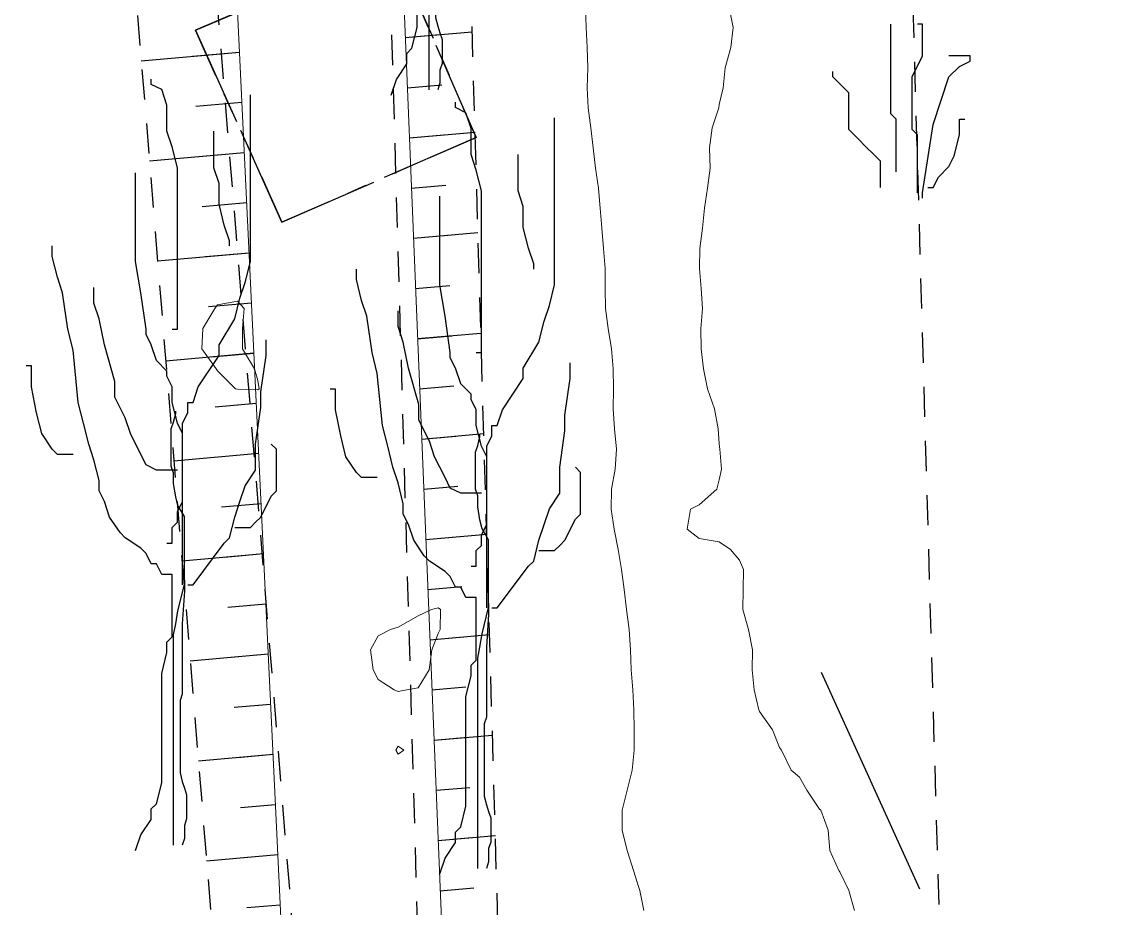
# Model space of a CAD drawing. Header units: centimetres. Extents: x 0 to 642158, y -847 to 649707.
# Drawn here: x 617100.37 to 617127.59, y 620908.31 to 620930.39 of the extents above; entities that cross this region are included whole.
import ezdxf

# ---------------------------------------------------------------- set-up
doc = ezdxf.new("R2010")
doc.units = ezdxf.units.CM
doc.header["$MEASUREMENT"] = 0
for name, pattern in [('ACAD_ISO04W100', [30, 24, -3, 0, -3]), ('CENTERX2', [4, 2.5, -0.5, 0.5, -0.5]), ('JIS_02_0.7', [1.35, 0.75, -0.6])]:
    doc.linetypes.add(name, pattern=pattern)
doc.layers.add('MEV_schema paysager_Ha', color=7, linetype='Continuous', lineweight=25, transparency=0.13)
for name, color, linetype, lineweight in [('MEV_schema paysager_V', 7, 'Continuous', 20), ('MEV_vegetal_V', 7, 'Continuous', 25), ('WAL_parcellaire agricole', 7, 'JIS_02_0.7', 25), ('WAL_topographie 0.5', 253, 'Continuous', 20)]:
    doc.layers.add(name, color=color, linetype=linetype, lineweight=lineweight)
doc.layers.add('SPW_parcellaire cadastral', color=7, linetype='CENTERX2', lineweight=25, true_color=0xff0542)
picture_1 = doc.add_image_def('image2.png', size_in_pixel=(6614, 11023))

# ---------------------------------------------------------------- blocks, each defined once
blk = doc.blocks.new('legende vegetal')
for points in [[(617122.062, 620926.464), (617122.062, 620927.777), (617121.93, 620927.908), (617121.93, 620930.141)], [(617122.587, 620925.938), (617122.587, 620927.383), (617122.456, 620927.514), (617122.456, 620928.827), (617122.718, 620929.353), (617122.718, 620930.141), (617122.587, 620930.141)], [(617122.718, 620925.807), (617122.718, 620925.938), (617122.981, 620927.645), (617123.375, 620928.827), (617123.638, 620929.09), (617123.901, 620929.221), (617123.901, 620929.353), (617123.375, 620929.353)], [(617121.667, 620926.07), (617121.667, 620926.726), (617121.536, 620926.858), (617121.273, 620927.12), (617121.142, 620927.252), (617121.011, 620927.383), (617120.879, 620927.514), (617120.879, 620928.433), (617120.748, 620928.565), (617120.616, 620928.696), (617120.485, 620928.827), (617120.485, 620928.959)], [(617122.85, 620926.07), (617122.981, 620926.07), (617123.112, 620926.332), (617123.375, 620926.595), (617123.507, 620926.858), (617123.638, 620927.383), (617123.638, 620927.777), (617123.769, 620927.777)]]:
    blk.add_lwpolyline(points)
at = {"linetype": 'ACAD_ISO04W100', "ltscale": 0.5}
blk.add_lwpolyline([(617153.826, 620839.831), (617120.202, 620913.988)], dxfattribs=at)
at = {"layer": 'MEV_vegetal_V'}
for points in [[(617109.477, 620928.372), (617109.607, 620928.762), (617109.866, 620929.152), (617109.866, 620929.411), (617109.996, 620929.541), (617110.126, 620930.061), (617110.126, 620932.788)], [(617110.42, 620928.507), (617110.42, 620933.749), (617110.474, 620934.022), (617110.529, 620934.349), (617110.693, 620935.005), (617110.693, 620936.697), (617110.529, 620936.97), (617110.474, 620937.188), (617110.42, 620937.516), (617110.42, 620937.789), (617110.365, 620937.953), (617110.365, 620938.881), (617110.42, 620939.045), (617110.474, 620939.263), (617110.474, 620939.318)], [(617110.693, 620935.114), (617110.693, 620934.841), (617110.639, 620934.022), (617110.639, 620932.275), (617110.584, 620932.111), (617110.584, 620930.309), (617110.639, 620930.091), (617110.693, 620929.927), (617110.747, 620929.763), (617110.747, 620929.163), (617110.693, 620928.999), (617110.693, 620928.671), (617110.639, 620928.507)], [(617104.02, 620922.539), (617104.15, 620922.539), (617104.15, 620926.565), (617104.02, 620927.084), (617103.89, 620927.474), (617103.89, 620928.123), (617103.76, 620928.513), (617103.5, 620928.643), (617103.5, 620928.773)], [(617103.89, 620917.214), (617104.02, 620917.214), (617104.02, 620917.603), (617104.15, 620917.733), (617104.15, 620917.993), (617104.28, 620918.253), (617104.28, 620920.201), (617104.41, 620920.46), (617104.41, 620920.72), (617104.54, 620920.72), (617104.67, 620921.11), (617105.189, 620921.889), (617105.189, 620922.149), (617105.579, 620922.798), (617105.709, 620923.318), (617105.839, 620923.708), (617105.969, 620924.227), (617105.969, 620928.383)], [(617111.599, 620921.962), (617111.729, 620921.962), (617111.729, 620925.988), (617111.599, 620926.507), (617111.469, 620926.897), (617111.469, 620927.546), (617111.339, 620927.936), (617111.079, 620928.066), (617111.079, 620928.196)], [(617111.469, 620916.636), (617111.599, 620916.636), (617111.599, 620917.026), (617111.729, 620917.156), (617111.729, 620917.416), (617111.859, 620917.676), (617111.859, 620919.624), (617111.988, 620919.883), (617111.988, 620920.143), (617112.119, 620920.143), (617112.249, 620920.533), (617112.768, 620921.312), (617112.768, 620921.572), (617113.158, 620922.221), (617113.288, 620922.741), (617113.418, 620923.131), (617113.548, 620923.65), (617113.548, 620927.806)], [(617105.449, 620924.617), (617105.449, 620924.746), (617105.319, 620925.136), (617105.189, 620925.656), (617105.189, 620926.175), (617105.06, 620926.565), (617105.06, 620927.474)], [(617113.028, 620924.039), (617113.028, 620924.169), (617112.898, 620924.559), (617112.768, 620925.079), (617112.768, 620925.598), (617112.639, 620925.988), (617112.639, 620926.897)], [(617104.28, 620916.174), (617104.28, 620919.941), (617104.15, 620920.201), (617104.02, 620920.72), (617104.02, 620921.11), (617103.89, 620921.37), (617103.89, 620921.5), (617103.63, 620921.759), (617103.5, 620922.149), (617103.37, 620922.409), (617103.37, 620922.539), (617103.241, 620923.448), (617103.111, 620924.227), (617103.111, 620926.435)], [(617111.859, 620915.597), (617111.859, 620919.364), (617111.729, 620919.624), (617111.599, 620920.143), (617111.599, 620920.533), (617111.469, 620920.793), (617111.469, 620920.922), (617111.209, 620921.182), (617111.079, 620921.572), (617110.949, 620921.832), (617110.949, 620921.962), (617110.82, 620922.87), (617110.689, 620923.65), (617110.689, 620925.858)], [(617103.111, 620909.55), (617103.241, 620909.94), (617103.5, 620910.33), (617103.5, 620910.59), (617103.63, 620910.719), (617103.76, 620911.239), (617103.76, 620913.966), (617103.89, 620914.486), (617103.89, 620914.746), (617104.02, 620914.876), (617104.02, 620916.434), (617103.76, 620916.434), (617103.63, 620916.694), (617103.5, 620916.694), (617103.37, 620916.954), (617103.241, 620917.084), (617102.851, 620917.343), (617102.721, 620917.473), (617102.461, 620917.863), (617102.331, 620918.253), (617102.201, 620918.512), (617102.201, 620918.772), (617102.071, 620919.291), (617101.941, 620919.681), (617101.811, 620920.201), (617101.681, 620920.72), (617101.551, 620922.019), (617101.421, 620922.539), (617101.291, 620923.448), (617101.161, 620923.837), (617101.032, 620924.357), (617101.032, 620924.617)], [(617110.689, 620908.973), (617110.82, 620909.363), (617111.079, 620909.753), (617111.079, 620910.013), (617111.209, 620910.142), (617111.339, 620910.662), (617111.339, 620913.389), (617111.469, 620913.909), (617111.469, 620914.169), (617111.599, 620914.299), (617111.599, 620915.857), (617111.339, 620915.857), (617111.209, 620916.117), (617111.079, 620916.117), (617110.949, 620916.377), (617110.82, 620916.507), (617110.43, 620916.766), (617110.3, 620916.896), (617110.04, 620917.286), (617109.91, 620917.676), (617109.78, 620917.935), (617109.78, 620918.195), (617109.65, 620918.714), (617109.52, 620919.104), (617109.39, 620919.624), (617109.26, 620920.143), (617109.13, 620921.442), (617109, 620921.962), (617108.87, 620922.87), (617108.74, 620923.26), (617108.611, 620923.78), (617108.611, 620924.039)], [(617104.15, 620919.032), (617103.63, 620919.032), (617103.37, 620919.162), (617103.241, 620919.421), (617102.98, 620919.941), (617102.851, 620920.331), (617102.591, 620920.85), (617102.591, 620921.24), (617102.331, 620922.149), (617102.201, 620922.798), (617102.071, 620923.188), (617102.071, 620923.578)], [(617111.729, 620918.455), (617111.209, 620918.455), (617110.949, 620918.584), (617110.82, 620918.844), (617110.559, 620919.364), (617110.43, 620919.753), (617110.169, 620920.273), (617110.169, 620920.663), (617109.91, 620921.572), (617109.78, 620922.221), (617109.65, 620922.611), (617109.65, 620923.001)], [(617104.41, 620916.174), (617104.54, 620916.174), (617105.319, 620917.214), (617105.449, 620917.343), (617105.579, 620917.863), (617105.709, 620918.253), (617105.839, 620918.642), (617106.099, 620919.032), (617106.099, 620919.681), (617106.229, 620920.59), (617106.229, 620920.98), (617106.359, 620921.889), (617106.359, 620922.279)], [(617101.551, 620919.421), (617101.161, 620919.421), (617101.032, 620919.551), (617100.772, 620919.941), (617100.642, 620920.46), (617100.512, 620921.11), (617100.512, 620921.629), (617100.382, 620921.629)], [(617111.988, 620915.597), (617112.119, 620915.597), (617112.898, 620916.636), (617113.028, 620916.766), (617113.158, 620917.286), (617113.288, 620917.676), (617113.418, 620918.065), (617113.678, 620918.455), (617113.678, 620919.104), (617113.807, 620920.013), (617113.807, 620920.403), (617113.938, 620921.312), (617113.938, 620921.702)], [(617109.13, 620918.844), (617108.74, 620918.844), (617108.611, 620918.974), (617108.35, 620919.364), (617108.221, 620919.883), (617108.091, 620920.533), (617108.091, 620921.052), (617107.961, 620921.052)], [(617104.054, 620909.686), (617104.054, 620914.927), (617104.108, 620915.2), (617104.163, 620915.528), (617104.327, 620916.183), (617104.327, 620917.875), (617104.163, 620918.148), (617104.108, 620918.367), (617104.054, 620918.694), (617104.054, 620918.967), (617103.999, 620919.131), (617103.999, 620920.059), (617104.054, 620920.223), (617104.108, 620920.441), (617104.108, 620920.496)], [(617111.633, 620909.109), (617111.633, 620914.35), (617111.687, 620914.623), (617111.742, 620914.951), (617111.906, 620915.606), (617111.906, 620917.298), (617111.742, 620917.571), (617111.687, 620917.79), (617111.633, 620918.117), (617111.633, 620918.39), (617111.578, 620918.554), (617111.578, 620919.482), (617111.633, 620919.646), (617111.687, 620919.864), (617111.687, 620919.919)], [(617105.579, 620917.603), (617105.969, 620917.603), (617106.099, 620917.733), (617106.229, 620917.863), (617106.489, 620918.383), (617106.618, 620918.512), (617106.618, 620919.551), (617106.489, 620919.681)], [(617113.158, 620917.026), (617113.548, 620917.026), (617113.678, 620917.156), (617113.807, 620917.286), (617114.068, 620917.805), (617114.197, 620917.935), (617114.197, 620918.974), (617114.068, 620919.104)], [(617104.327, 620916.292), (617104.327, 620916.019), (617104.273, 620915.2), (617104.273, 620913.453), (617104.218, 620913.289), (617104.218, 620911.487), (617104.273, 620911.269), (617104.327, 620911.105), (617104.381, 620910.942), (617104.381, 620910.341), (617104.327, 620910.177), (617104.327, 620909.849), (617104.273, 620909.686)], [(617111.906, 620915.715), (617111.906, 620915.442), (617111.851, 620914.623), (617111.851, 620912.876), (617111.797, 620912.712), (617111.797, 620910.91), (617111.851, 620910.692), (617111.906, 620910.528), (617111.96, 620910.364), (617111.96, 620909.764), (617111.906, 620909.6), (617111.906, 620909.272), (617111.851, 620909.109)]]:
    blk.add_lwpolyline(points, dxfattribs=at)

msp = doc.modelspace()

# ---------------------------------------------------------------- hatches: boundary and pattern name
at = {"layer": 'MEV_schema paysager_Ha', "transparency": 33554687}
h = msp.add_hatch(dxfattribs=at)
h.set_pattern_fill('ANSI31', color=60, scale=20, angle=320)
h.paths.add_polyline_path([(617113.674, 620858.005), (617109.691, 620996.126), (617109.618, 621010.046), (617111.179, 621014.364), (617114.107, 621016.25), (617117.75, 621018.401), (617119.344, 621023.131), (617122.5, 621026.088), (617126.75, 621028.503), (617129.146, 621033.25), (617128.393, 621037.5), (617126.75, 621041.019), (617123.199, 621042.051), (617118.25, 621041.43), (617115.08, 621045), (617114.004, 621048.5), (617112.567, 621058.5), (617111.299, 621068.5), (617110.223, 621068.269), (617112.338, 621050.887), (617112.953, 621044.741), (617114.17, 621041.297), (617116.171, 621039.118), (617119.299, 621039.022), (617122.5, 621039.289), (617125.579, 621038.75), (617126.2, 621035.865), (617126.043, 621031.803), (617123.859, 621028.75), (617120.395, 621027.796), (617117.376, 621024.076), (617116.023, 621020.25), (617111.688, 621018.425), (617106.683, 621014.97), (617106.658, 621009.894), (617111.814, 620883.878)])
h = msp.add_hatch(dxfattribs=at)
h.set_pattern_fill('ANSI31', color=60, scale=10, angle=320)
h.paths.add_polyline_path([(617113.674, 620858.005), (617108.142, 620996.13), (617108.083, 621009.838), (617108.845, 621014.966), (617112.562, 621017.376), (617116.931, 621019.936), (617118.638, 621024.555), (617121.702, 621027.366), (617125.719, 621028.922), (617127.427, 621033.189), (617127.185, 621036.94), (617125.552, 621039.746), (617122.746, 621040.358), (617116.571, 621040.511), (617113.968, 621043.878), (617113.253, 621048.163), (617111.876, 621058.111), (617111.299, 621068.5), (617110.223, 621068.269), (617112.338, 621050.887), (617112.953, 621044.741), (617114.17, 621041.297), (617116.171, 621039.118), (617119.299, 621039.022), (617122.5, 621039.289), (617125.579, 621038.75), (617126.2, 621035.865), (617126.043, 621031.803), (617123.859, 621028.75), (617120.395, 621027.796), (617117.376, 621024.076), (617116.023, 621020.25), (617111.688, 621018.425), (617106.683, 621014.97), (617106.658, 621009.894), (617111.814, 620883.878)])
h = msp.add_hatch(dxfattribs=at)
h.set_pattern_fill('ANSI31', color=60, scale=20, angle=320)
h.paths.add_polyline_path([(617082.359, 621018.06), (617092.105, 621016.901), (617097.106, 621005.902), (617109.274, 620856.805), (617105.166, 620942.838), (617100.685, 620997.406), (617099.947, 621006.393), (617094.828, 621018.214), (617086.01, 621019.158)])
h = msp.add_hatch(dxfattribs=at)
h.set_pattern_fill('ANSI31', color=60, scale=10, angle=320)
h.paths.add_polyline_path([(617084.185, 621018.609), (617093.313, 621017.623), (617098.718, 621006.15), (617103.48, 620947.505), (617109.274, 620856.805), (617105.166, 620942.838), (617100.685, 620997.406), (617099.947, 621006.393), (617094.828, 621018.214), (617086.01, 621019.158)])
h = msp.add_hatch(dxfattribs=at)
h.set_pattern_fill('AR-CONC', color=256, angle=180)
h.set_pattern_definition([(230, (-1675.227, 123.2765), (-7.172601826, 0.62752135), [0.75, -8.25]), (175, (-1675.227, 123.2765), (1.387513336, -7.52192134), [0.6, -6.6]), (280.4514445, (-1675.8244, 123.329), (-5.78508847, -6.89439991), [0.63740192, -7.01142112]), (226.1842, (-1675.227, 121.2765), (-10.67241331, 1.65519281), [1.125, -12.375]), (276.6356355, (-1676.116, 121.414), (-9.34661946, -9.74118601), [0.95610342, -10.5171376]), (171.184164, (-1675.227, 121.277), (-9.34661945, -9.741186), [0.9, -9.90000001]), (201, (-1676.227, 121.7765), (-5.96907052, 4.026188907), [0.75, -8.25]), (146, (-1676.227, 121.7765), (-2.43315332, -7.25150045), [0.6, -6.6]), (251.4514447, (-1676.724, 122.112), (-8.40222377, -3.22531153), [0.6374019, -7.01142112]), (217.5, (-1675.2267, 123.2765), (-0.121598553, -3.328938538), [0, -6.52, 0, -6.7, 0, -6.625]), (187.5, (-1675.2267, 123.2765), (-2.630695374, -3.944117119), [0, -3.82, 0, -6.37, 0, -2.525]), (147.5, (-1672.9967, 123.2765), (-5.338224362, 0.225548717), [0, -2.5, 0, -7.8, 0, -10.35]), (137.5, (-1671.9967, 123.2765), (-5.831861693, -1.001049823), [0, -3.25, 0, -5.18, 0, -7.35])])
edge = h.paths.add_edge_path()
edge.add_line((617121.976, 620796.785), (617116.058, 620796.437))
edge.add_line((617116.058, 620796.437), (617105.963, 620797.481))
edge.add_line((617105.963, 620797.481), (617097.26, 620799.569))
edge.add_line((617097.26, 620799.569), (617084.032, 620804.675))
edge.add_line((617084.032, 620804.675), (617074.517, 620808.156))
edge.add_line((617074.517, 620808.156), (617071.268, 620810.361))
edge.add_line((617071.268, 620810.361), (617068.035, 620815.249))
edge.add_line((617068.035, 620815.249), (617064.74, 620822.031))
edge.add_line((617064.74, 620822.031), (617058.58, 620835.061))
edge.add_line((617058.58, 620835.061), (617054.406, 620845.682))
edge.add_line((617054.406, 620845.682), (617050.113, 620855.788))
edge.add_line((617050.113, 620855.788), (617045.999, 620866.351))
edge.add_line((617045.999, 620866.351), (617039.9, 620880.234))
edge.add_line((617039.9, 620880.234), (617033.652, 620896.308))
edge.add_line((617033.652, 620896.308), (617025.229, 620915.529))
edge.add_line((617025.229, 620915.529), (617016.633, 620934.812))
edge.add_line((617016.633, 620934.812), (617010.519, 620947.98))
edge.add_line((617010.519, 620947.98), (617007.218, 620955.828))
edge.add_line((617007.218, 620955.828), (617006.52, 620959.235))
edge.add_line((617006.52, 620959.235), (617008.724, 620965.501))
edge.add_line((617008.724, 620965.501), (617011.045, 620971.651))
edge.add_line((617011.045, 620971.651), (617007.564, 620972.231))
edge.add_line((617007.564, 620972.231), (617005.823, 620968.054))
edge.add_line((617005.823, 620968.054), (617003.516, 620963.511))
edge.add_arc((617021.194, 620957.62), 18.633, 161.5689, 193.1272)
edge.add_line((617003.047, 620953.388), (617005.585, 620947.723))
edge.add_line((617005.585, 620947.723), (617013.167, 620930.996))
edge.add_line((617013.167, 620930.996), (617022.942, 620907.238))
edge.add_line((617022.942, 620907.238), (617027.498, 620897.228))
edge.add_line((617027.498, 620897.228), (617030.865, 620889.78))
edge.add_line((617030.865, 620889.78), (617036.107, 620876.701))
edge.add_line((617036.107, 620876.701), (617043.655, 620861.585))
edge.add_line((617043.655, 620861.585), (617046.557, 620854.81))
edge.add_line((617046.557, 620854.81), (617048.998, 620848.669))
edge.add_line((617048.998, 620848.669), (617052.461, 620839.281))
edge.add_line((617052.461, 620839.281), (617057.299, 620827.332))
edge.add_line((617057.299, 620827.332), (617062.853, 620815.779))
edge.add_line((617062.853, 620815.779), (617071.7, 620800.2))
edge.add_line((617071.7, 620800.2), (617077.519, 620790.622))
edge.add_line((617077.519, 620790.622), (617081.641, 620781.651))
edge.add_line((617081.641, 620781.651), (617084.066, 620779.105))
edge.add_line((617084.066, 620779.105), (617105.15, 620789.126))
edge.add_line((617105.15, 620789.126), (617121.976, 620796.785))

# ---------------------------------------------------------------- linework, layer by layer
at = {"layer": 'MEV_schema paysager_V', "color": 60}
for points in [[(617110.223, 621068.263), (617110.223, 621068.263), (617112.953, 621044.741), (617114.17, 621041.297), (617116.171, 621039.118), (617119.294, 621039.022), (617122.792, 621039.329), (617125.579, 621038.75), (617126.2, 621035.865), (617126.043, 621031.803), (617123.859, 621028.75), (617120.395, 621027.796), (617117.376, 621024.076), (617116.023, 621020.25), (617111.688, 621018.425), (617106.683, 621014.97), (617106.658, 621009.894), (617111.814, 620883.878), (617113.674, 620858.005)], [(617109.274, 620856.805), (617105.166, 620942.838), (617100.685, 620997.406), (617099.947, 621006.393), (617094.828, 621018.214), (617086.01, 621019.158)]]:
    msp.add_lwpolyline(points, dxfattribs=at)
at = {"layer": 'SPW_parcellaire cadastral'}
for points in [[(617111.689, 620927.51), (617106.855, 620925.404), (617104.697, 620930.187), (617109.626, 620932.277), (617111.689, 620927.51)], [(617111.689, 620927.51), (617109.626, 620932.277), (617104.697, 620930.187), (617106.855, 620925.404), (617111.689, 620927.51)]]:
    msp.add_lwpolyline(points, dxfattribs=at)
at = {"layer": 'WAL_parcellaire agricole'}
for points in [[(617131.717, 620999.87), (617162.591, 620858.273), (617164.631, 620844.768), (617163.959, 620829.156), (617160.31, 620820.717), (617128.951, 620806.192), (617113.205, 620840.655), (617109.747, 620840.015), (617109.267, 620794.93), (617076.409, 620807.461), (617068.245, 620813.628), (617006.973, 620958.817), (617020.76, 620999.151), (617043.515, 621008.447), (617081.419, 621020.186), (617093.459, 621018.754), (617099.071, 621006.412), (617111.114, 620858.846), (617111.64, 620859.146), (617107.637, 620997.97)], [(617121.432, 620986.018), (617149.8, 620855.915), (617151.589, 620844.071), (617151.074, 620832.113), (617150.346, 620830.428), (617135.345, 620823.48), (617122.939, 620850.631), (617124.859, 620851.729), (617120.988, 620985.983)]]:
    msp.add_lwpolyline(points, close=True, dxfattribs=at)
msp.add_lwpolyline([(617130.135, 620997.739), (617160.623, 620857.911), (617162.625, 620844.661), (617161.977, 620829.611), (617158.777, 620822.211), (617129.935, 620808.852), (617114.375, 620842.905), (617107.765, 620841.682), (617107.298, 620797.822), (617077.387, 620809.229), (617069.879, 620814.9), (617009.113, 620958.892), (617022.358, 620997.643), (617044.19, 621006.562), (617081.605, 621018.15), (617092.105, 621016.901), (617097.106, 621005.902), (617109.274, 620856.805), (617111.574, 620856.805), (617113.674, 620858.005), (617109.691, 620996.126), (617130.135, 620997.739)], dxfattribs=at)
at = {"layer": 'WAL_topographie 0.5'}
for points in [[(617114.414, 620930.75), (617114.431, 620930.25), (617114.461, 620929.75), (617114.474, 620929.25), (617114.455, 620928.75), (617114.484, 620928.25), (617114.55, 620927.75), (617114.608, 620927.25), (617114.67, 620926.75), (617114.737, 620926.25), (617114.75, 620926.141), (617114.784, 620925.75), (617114.828, 620925.25), (617114.869, 620924.75), (617114.905, 620924.25), (617114.909, 620923.75), (617114.913, 620923.25), (617114.979, 620922.75), (617115.062, 620922.25), (617115.106, 620921.75), (617115.113, 620921.25), (617115.108, 620920.75), (617115.142, 620920.25), (617115.188, 620919.75), (617115.155, 620919.25), (617115.069, 620918.75), (617115.053, 620918.25), (617115.135, 620917.75), (617115.235, 620917.25), (617115.25, 620917.15), (617115.313, 620916.75), (617115.378, 620916.25), (617115.442, 620915.75), (617115.504, 620915.25), (617115.537, 620914.75), (617115.558, 620914.25), (617115.593, 620913.75), (617115.622, 620913.25), (617115.631, 620912.75), (617115.628, 620912.25), (617115.577, 620911.75), (617115.455, 620911.25), (617115.334, 620910.75), (617115.334, 620910.25), (617115.453, 620909.75), (617115.612, 620909.25), (617115.75, 620908.829), (617115.774, 620908.75), (617115.873, 620908.25)], [(617118, 620930.75), (617118.098, 620930.25), (617118.036, 620929.75), (617117.893, 620929.25), (617117.843, 620928.75), (617117.75, 620928.333), (617117.739, 620928.25), (617117.574, 620927.75), (617117.506, 620927.25), (617117.525, 620926.75), (617117.453, 620926.25), (617117.383, 620925.75), (617117.333, 620925.25), (617117.268, 620924.75), (617117.258, 620924.25), (617117.303, 620923.75), (617117.333, 620923.25), (617117.292, 620922.75), (617117.295, 620922.25), (617117.354, 620921.75), (617117.459, 620921.25), (617117.629, 620920.75), (617117.726, 620920.25), (617117.75, 620919.875), (617117.763, 620919.75), (617117.809, 620919.25), (617117.75, 620918.978), (617117.69, 620918.75), (617117.25, 620918.356), (617117.033, 620918.25), (617116.946, 620917.75), (617117.25, 620917.52), (617117.75, 620917.435), (617118.028, 620917.25), (617118.25, 620916.984), (617118.35, 620916.75), (617118.342, 620916.25), (617118.333, 620915.75), (617118.475, 620915.25), (617118.579, 620914.75), (617118.566, 620914.25), (617118.618, 620913.75), (617118.738, 620913.25), (617118.75, 620913.214), (617119.075, 620912.75), (617119.25, 620912.312), (617119.3, 620912.25), (617119.542, 620911.75), (617119.75, 620911.571), (617119.93, 620911.25), (617120.25, 620910.779), (617120.279, 620910.75), (617120.462, 620910.25), (617120.508, 620909.75), (617120.733, 620909.25), (617120.75, 620909.219), (617120.977, 620908.75), (617121.121, 620908.25)], [(617106.283, 620921.25), (617106.25, 620921.227), (617105.75, 620921.238), (617105.696, 620921.25), (617105.25, 620921.696), (617105.217, 620921.75), (617104.856, 620922.25), (617104.882, 620922.75), (617105.184, 620923.25), (617105.25, 620923.34), (617105.75, 620923.433), (617105.909, 620923.25), (617105.873, 620922.75), (617105.869, 620922.25), (617106.169, 620921.75), (617106.25, 620921.458), (617106.283, 620921.25)], [(617109.75, 620913.707), (617109.964, 620913.75), (617110.25, 620913.803), (617110.524, 620914.25), (617110.587, 620914.75), (617110.75, 620915.15), (617110.792, 620915.25), (617110.807, 620915.75), (617110.75, 620915.794), (617110.583, 620915.75), (617110.25, 620915.59), (617109.75, 620915.311), (617109.558, 620915.25), (617109.25, 620915.096), (617109.059, 620914.75), (617109.125, 620914.25), (617109.25, 620914.011), (617109.65, 620913.75), (617109.75, 620913.707)], [(617109.75, 620912.15), (617109.893, 620912.25), (617109.75, 620912.35), (617109.689, 620912.25), (617109.75, 620912.15)]]:
    msp.add_lwpolyline(points, dxfattribs=at)

# ---------------------------------------------------------------- block references
at = {"layer": 'MEV_vegetal_V'}
msp.add_blockref('legende vegetal', (0.098, 0.193), dxfattribs=at)

# ---------------------------------------------------------------- pictures from other files: only their frames are drawn
image = msp.add_image(picture_1, insert=(616830.845, 620745.783), size_in_units=(429.466, 715.756), dxfattribs=dict(brightness=75))
image.dxf.flags = 7

doc.saveas('drawing.dxf')
